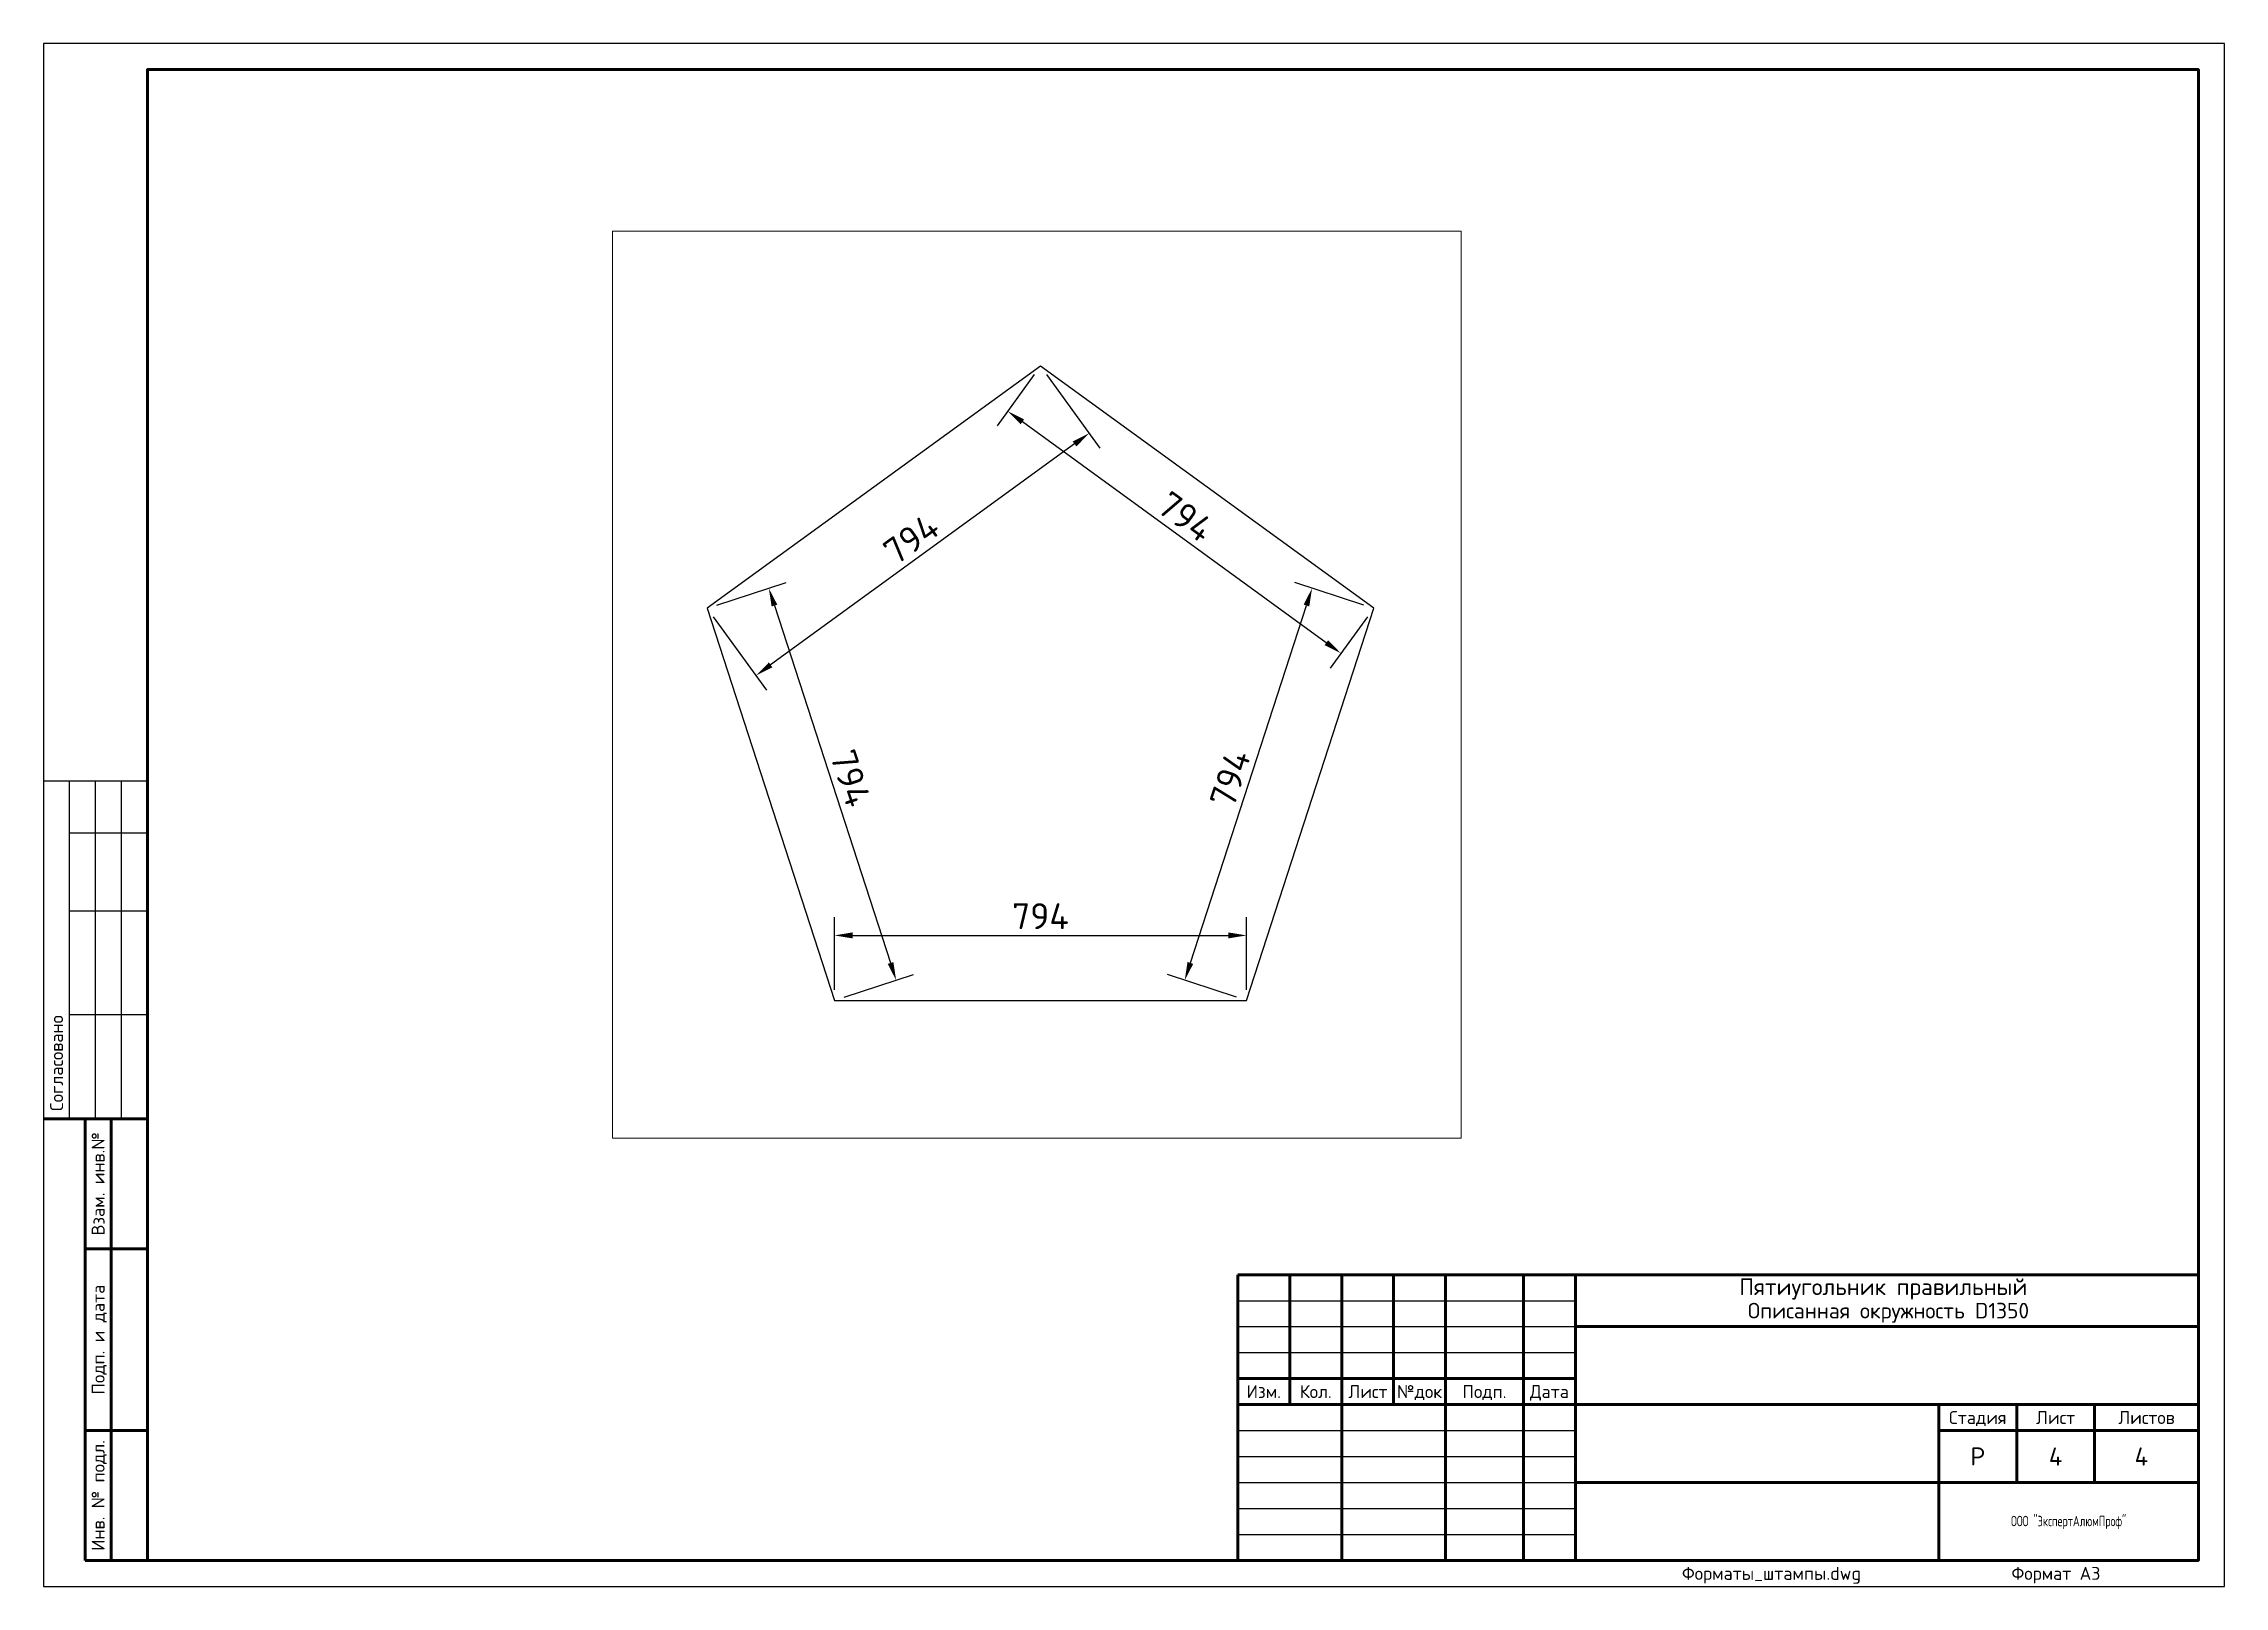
# Paper-space layout 'A3_4' of a CAD drawing. Header units: millimetres. Extents: x 0 to 42000, y -29403 to 297.
# The model-space entities are those that its viewports show. They can reach past a viewport. Long polylines and large blocks are cut down to what shows.
import ezdxf
from ezdxf.enums import TextEntityAlignment as Align

# ---------------------------------------------------------------- set-up
doc = ezdxf.new("R2010")
doc.units = ezdxf.units.MM
for name, color, linetype in [('DIM_005', 8, 'Continuous'), ('FORMAT', 7, 'Continuous'), ('MAIN_030', 7, 'Continuous')]:
    doc.layers.add(name, color=color, linetype=linetype)
doc.styles.add('ISOSPEUR', font='isocpeur.ttf')
doc.dimstyles.new('ИИ_ISOCPEUR_50', dxfattribs={"dimtxt": 50, "dimasz": 35, "dimexe": 35, "dimexo": 20, "dimgap": 12, "dimtad": 1, "dimdec": 0, "dimtxsty": 'ISOSPEUR', "dimcen": 2.5, "dimclrd": 8, "dimclre": 8, "dimclrt": 7, "dimazin": 3, "dimtfac": 1, "dimtmove": 0, "dimatfit": 3})

# ---------------------------------------------------------------- blocks, each defined once
blk = doc.blocks.new('FILE_NAME')
at = {"layer": 'FORMAT', "color": 7, "linetype": 'Continuous', "style": 'ISOSPEUR', "flags": 8}
blk.add_attdef('FILENAME', text='', height=2.5, dxfattribs=at).set_placement((-65, -2.5), align=Align.MIDDLE_RIGHT)
blk = doc.blocks.new('СОГЛАСОВАНИЕ')
at = {"layer": 'FORMAT', "linetype": 'Continuous', "lineweight": 25}
for p, q in [((0, 65), (-20, 65)), ((-15, 0), (-15, 65)), ((-10, 0), (-10, 65)), ((-5, 0), (-5, 65)), ((0, 55), (-15, 55)), ((0, 40), (-15, 40)), ((0, 20), (-15, 20))]:
    blk.add_line(p, q, dxfattribs=at)
at = {"layer": 'FORMAT', "linetype": 'Continuous', "lineweight": 60}
blk.add_line((0, 0), (-20, 0), dxfattribs=at)
at = {"layer": 'FORMAT', "linetype": 'Continuous', "style": 'ISOSPEUR'}
blk.add_text('Согласовано', height=2.5, rotation=90, dxfattribs=at).set_placement((-17.5, 1.5), align=Align.MIDDLE_LEFT)
blk = doc.blocks.new('ОСНОВН_Л4_Ф3_ГОСТ')
at = {"layer": 'FORMAT', "linetype": 'Continuous', "lineweight": 60}
for p, q in [((-185, 55), (0, 55)), ((-185, 0), (-185, 55)), ((-175, 55), (-175, 30)), ((-165, 0), (-165, 55)), ((-155, 55), (-155, 30)), ((-145, 0), (-145, 55)), ((-130, 0), (-130, 55)), ((-120, 0), (-120, 55)), ((-120, 45), (0, 45)), ((-185, 35), (-120, 35)), ((-185, 30), (-120, 30)), ((-120, 30), (0, 30)), ((-50, 30), (-50, 0)), ((-35, 30), (-35, 15)), ((-20, 30), (-20, 15)), ((-50, 25), (0, 25)), ((-120, 15), (0, 15))]:
    blk.add_line(p, q, dxfattribs=at)
at = {"layer": 'FORMAT', "linetype": 'Continuous', "lineweight": 25}
for p, q in [((-185, 50), (-120, 50)), ((-185, 45), (-120, 45)), ((-185, 40), (-120, 40)), ((-185, 25), (-120, 25)), ((-185, 20), (-120, 20)), ((-185, 15), (-120, 15)), ((-185, 10), (-120, 10)), ((-185, 5), (-120, 5))]:
    blk.add_line(p, q, dxfattribs=at)
at = {"layer": 'FORMAT', "lineweight": 25, "ltscale": 100}
blk.add_lwpolyline([(-185, 0), (0, 0), (0, 55)], dxfattribs=at)
at = {"layer": 'FORMAT', "linetype": 'Continuous', "lineweight": 50, "style": 'ISOSPEUR'}
for s, height, p in [('Пятиугольник правильный', 3.2, (-60.69, 52.25)), ('Описанная окружность D1350', 3, (-59.7, 47.68))]:
    blk.add_text(s, height=height, dxfattribs=at).set_placement(p, align=Align.MIDDLE)
at = {"layer": 'FORMAT', "linetype": 'Continuous', "style": 'ISOSPEUR'}
for s, p in [('Изм.', (-180, 32.5)), ('Кол.', (-170, 32.5)), ('Лист', (-159.94, 32.5)), ('№док', (-150, 32.5)), ('Подп.', (-137.5, 32.5)), ('Дата', (-125, 32.5)), ('Стадия', (-42.5, 27.5)), ('Лист', (-27.5, 27.5)), ('Листов', (-10, 27.5))]:
    blk.add_text(s, height=2.5, dxfattribs=at).set_placement(p, align=Align.MIDDLE_CENTER)
for s, p in [('Р', (-42.5, 20)), ('4', (-27.5, 20)), ('4', (-10.98, 20))]:
    blk.add_text(s, height=3.5, dxfattribs=at).set_placement(p, align=Align.MIDDLE)
at = {"layer": 'FORMAT', "linetype": 'Continuous', "ltscale": 100, "style": 'ISOSPEUR', "width": 0.72}
blk.add_text('ООО "ЭкспертАлюмПроф"', height=2, dxfattribs=at).set_placement((-25, 7.5), align=Align.MIDDLE)
blk = doc.blocks.new('*D69')
at = {"layer": 'Defpoints', "color": 0, "transparency": 16777216}
for p in [(11100, 1375), (10458, 908.6), (10552.1, 779.1)]:
    blk.add_point(p, dxfattribs=at)
at = {"layer": 'DIM_005', "color": 8, "lineweight": -2, "transparency": 16777216}
for p, q in [((11111.8, 1358.8), (11214.6, 1217.2)), ((11165.7, 1225), (10580.4, 799.7)), ((10469.8, 892.4), (10572.7, 750.8))]:
    blk.add_line(p, q, dxfattribs=at)
at = {"layer": 'DIM_005', "color": 8, "transparency": 16777216}
for points in [[(11162.3, 1229.7), (11169.2, 1220.3), (11194, 1245.6)], [(10577, 804.4), (10583.8, 795), (10552.1, 779.1)]]:
    blk.add_solid(points, dxfattribs=at)
at = {"layer": 'DIM_005', "color": 7, "transparency": 16777216, "insert": (10851.3, 1042.3), "char_height": 50, "attachment_point": 5, "rotation": 36, "style": 'ISOSPEUR'}
blk.add_mtext('794', dxfattribs=at)
blk = doc.blocks.new('*D73')
at = {"layer": 'Defpoints', "color": 0, "transparency": 16777216}
for p in [(11100, 1375), (11036.9, 1288.2), (11742, 908.6)]:
    blk.add_point(p, dxfattribs=at)
at = {"layer": 'DIM_005', "color": 8, "lineweight": -2, "transparency": 16777216}
for p, q in [((11088.2, 1358.8), (11016.4, 1259.9)), ((11650.6, 842.4), (11065.3, 1267.6)), ((11730.2, 892.4), (11658.3, 793.5))]:
    blk.add_line(p, q, dxfattribs=at)
at = {"layer": 'DIM_005', "color": 8, "transparency": 16777216}
for points in [[(11068.7, 1272.4), (11061.8, 1262.9), (11036.9, 1288.2)], [(11654, 847.1), (11647.2, 837.7), (11678.9, 821.8)]]:
    blk.add_solid(points, dxfattribs=at)
at = {"layer": 'DIM_005', "color": 7, "transparency": 16777216, "insert": (11379.7, 1084.9), "char_height": 50, "attachment_point": 5, "rotation": 324, "style": 'ISOSPEUR'}
blk.add_mtext('794', dxfattribs=at)

msp = doc.modelspace()

# ---------------------------------------------------------------- linework, layer by layer
at = {"layer": 'MAIN_030'}
for p, q in [((11100, 1375), (10458, 908.6)), ((11742, 908.6), (11100, 1375)), ((10458, 908.6), (10703.2, 153.9)), ((11496.8, 153.9), (11742, 908.6)), ((10703.2, 153.9), (11496.8, 153.9))]:
    msp.add_line(p, q, dxfattribs=at)

# ---------------------------------------------------------------- dimensions: what is measured, and where the dimension line sits
at = {"layer": 'DIM_005'}
for base, p1, p2, angle, picture, middle in [((10552.1, 779.1), (11100, 1375), (10458, 908.6), 216, '*D69', (10851.3, 1042.3)), ((11036.9, 1288.2), (11742, 908.6), (11100, 1375), 144, '*D73', (11379.7, 1084.9))]:
    dim = msp.add_linear_dim(base=base, p1=p1, p2=p2, angle=angle, dimstyle='ИИ_ISOCPEUR_50', dxfattribs=at)
    dim.commit()
    dim.dimension.update_dxf_attribs({"geometry": picture, "text_midpoint": middle})
for base, p1, p2, angle in [((10576.9, 947.2), (10458, 908.6), (10703.2, 153.9), 288), ((11377.9, 192.5), (11496.8, 153.9), (11742, 908.6), 72)]:
    msp.add_linear_dim(base=base, p1=p1, p2=p2, angle=angle, dimstyle='ИИ_ISOCPEUR_50', dxfattribs=at).render()
msp.add_linear_dim(base=(10703.2, 278.9), p1=(10703.2, 153.9), p2=(11496.8, 153.9), dimstyle='ИИ_ISOCPEUR_50', dxfattribs=at).render()

psp = doc.layouts.new('A3_4')

# ---------------------------------------------------------------- linework, layer by layer
at = {"layer": 'FORMAT', "linetype": 'Continuous', "lineweight": 60}
for p, q in [((800, -20403), (800, -28903)), ((2000, -20403), (800, -20403)), ((1300, -20403), (1300, -28903)), ((2000, -22903), (800, -22903)), ((2000, -26403), (800, -26403)), ((2000, -28903), (800, -28903))]:
    psp.add_line(p, q, dxfattribs=at)
at = {"layer": 'FORMAT', "linetype": 'Continuous', "lineweight": 25}
psp.add_lwpolyline([(0, -29403), (42000, -29403), (42000, 297), (0, 297)], close=True, dxfattribs=at)
at = {"layer": 'FORMAT', "linetype": 'Continuous', "lineweight": 60}
psp.add_lwpolyline([(2000, -28903), (41500, -28903), (41500, -203), (2000, -203)], close=True, dxfattribs=at)

# ---------------------------------------------------------------- block references
at = {"layer": 'FORMAT', "linetype": 'Continuous', "xscale": 100, "yscale": 100, "zscale": 100}
psp.add_blockref('СОГЛАСОВАНИЕ', (2000, -20403), dxfattribs=at)
at = {"layer": 'FORMAT', "xscale": 100, "yscale": 100, "zscale": 100}
psp.add_blockref('ОСНОВН_Л4_Ф3_ГОСТ', (41500, -28903), dxfattribs=at)
at = {"layer": 'FORMAT', "linetype": 'Continuous', "xscale": 100, "yscale": 100, "zscale": 100}
psp.add_blockref('FILE_NAME', (41500, -28903), dxfattribs=at).add_auto_attribs({'FILENAME': 'Форматы_штампы.dwg'})

# ---------------------------------------------------------------- texts
at = {"layer": 'FORMAT', "linetype": 'Continuous', "style": 'ISOSPEUR'}
for s, p in [('Взам. инв.№', (1050, -21653)), ('Подп. и дата', (1050, -24653)), ('Инв. № подл.', (1050, -27653))]:
    psp.add_text(s, height=250, rotation=90, dxfattribs=at).set_placement(p, align=Align.MIDDLE_CENTER)
psp.add_text('Формат А3', height=250, dxfattribs=at).set_placement((37900, -29153), align=Align.MIDDLE_LEFT)

# ---------------------------------------------------------------- viewports
at = {"layer": '0'}
psp.add_viewport(center=(19128, -12045), size=(16348, 17459.1), view_center_point=(11093, 761.5), view_height=1745.91, dxfattribs=at)

doc.saveas('drawing.dxf')
